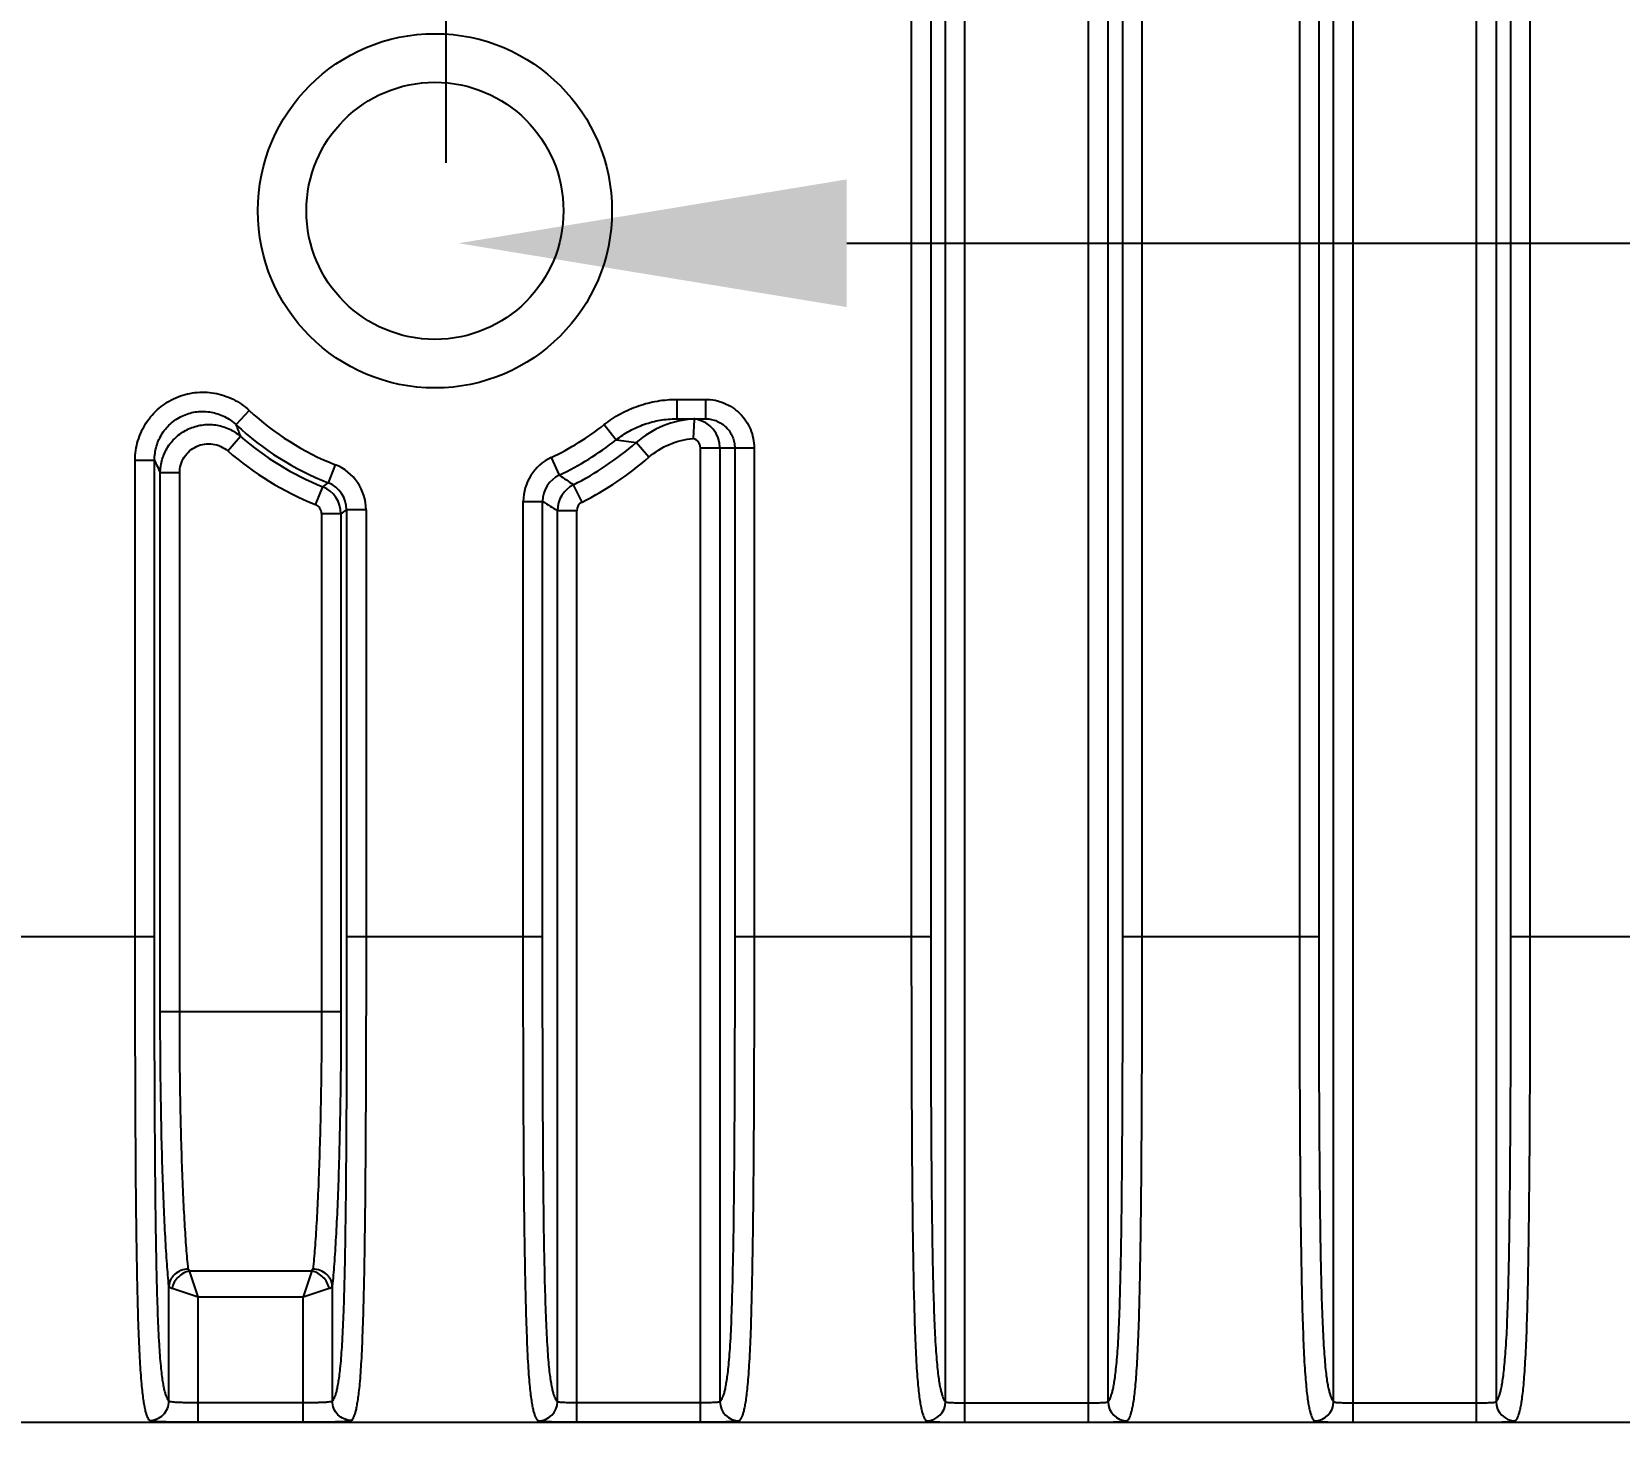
# Model space of a CAD drawing. Header units: millimetres. Extents: x 2067 to 4417, y -1557 to -908.
# Drawn here: x 2393.89 to 2410.25, y -1410.3 to -1395.94 of the extents above; entities that cross this region are included whole.
import ezdxf
from ezdxf import colors
from ezdxf.entities.mleader import LeaderData, LeaderLine
from ezdxf.math import Vec2, Vec3

# ---------------------------------------------------------------- set-up
doc = ezdxf.new("R2010")
doc.units = ezdxf.units.MM
doc.styles.get("Standard").update_dxf_attribs({"font": 'AcadEref.ttf'})
doc.dimstyles.get("Standard").update_dxf_attribs({"dimtxt": 0.15625, "dimasz": 0.1875, "dimexe": 0.18, "dimexo": 0.0625, "dimgap": 0.09, "dimtad": 0, "dimtih": 1, "dimtoh": 1, "dimdec": 3, "dimzin": 4, "dimdsep": 46, "dimtxsty": 'Standard', "dimblk": 'CLOSED', "dimblk1": 'CLOSED', "dimblk2": 'CLOSED', "dimcen": 0.09, "dimadec": 0, "dimazin": 0, "dimtp": 0.001, "dimtm": 0.001, "dimtfac": 1, "dimtdec": 3, "dimtofl": 0, "dimtmove": 0, "dimatfit": 3, "dimldrblk": 'CLOSED', "dimfxl": 0, "dimtolj": 1, "dimtzin": 4, "dimarcsym": 0})

# ---------------------------------------------------------------- blocks, each defined once
blk = doc.blocks.new('_CLOSED')
at = {"color": 0, "linetype": 'ByBlock'}
for p, q in [((0, 0), (-1, 0.1667)), ((-1, 0.1667), (-1, -0.1667)), ((-1, -0.1667), (0, 0)), ((-1, 0), (0, 0))]:
    blk.add_line(p, q, dxfattribs=at)
blk = doc.blocks.new('*D41')
at = {"color": 0, "lineweight": -2}
for p, q in [((2398.16, -1397.292), (2398.16, -1376.298)), ((2443.16, -1397.292), (2443.16, -1376.298)), ((2440.66, -1377.548), (2400.66, -1377.548))]:
    blk.add_line(p, q, dxfattribs=at)
at = {"layer": 'Defpoints', "color": 0}
for p in [(2398.16, -1377.548), (2398.16, -1397.917), (2443.16, -1397.917)]:
    blk.add_point(p, dxfattribs=at)
at = {"color": 0, "lineweight": -2, "xscale": 2.5, "yscale": 2.5, "zscale": 2.5, "rotation": 180}
blk.add_blockref('_CLOSED', (2398.16, -1377.548), dxfattribs=at)
at = {"color": 0, "lineweight": -2, "xscale": 2.5, "yscale": 2.5, "zscale": 2.5}
blk.add_blockref('_CLOSED', (2443.16, -1377.548), dxfattribs=at)
at = {"color": 0, "insert": (2420.66, -1375.42), "char_height": 2.5, "attachment_point": 5}
blk.add_mtext('\\fArial|b0|i0|c0|p34;\\C3;45%%p0,3', dxfattribs=at)

msp = doc.modelspace()

# ---------------------------------------------------------------- linework, layer by layer
at = {"color": 7, "linetype": 'Continuous'}
for p, q in [((2403.508, -1410.268), (2403.508, -1385.306)), ((2404.782, -1410.268), (2404.782, -1385.306)), ((2407.508, -1410.268), (2407.508, -1385.306)), ((2408.782, -1410.268), (2408.782, -1385.306)), ((2403.308, -1410.056), (2403.308, -1385.518)), ((2404.982, -1385.518), (2404.982, -1410.056)), ((2407.308, -1410.056), (2407.308, -1385.518)), ((2408.982, -1385.518), (2408.982, -1410.056)), ((2402.955, -1390.31), (2402.955, -1405.264)), ((2403.155, -1390.31), (2403.155, -1405.264)), ((2405.135, -1405.264), (2405.135, -1390.31)), ((2405.335, -1405.264), (2405.335, -1390.31)), ((2406.955, -1390.31), (2406.955, -1405.264)), ((2407.155, -1390.31), (2407.155, -1405.264)), ((2409.135, -1405.264), (2409.135, -1390.31)), ((2409.335, -1405.264), (2409.335, -1390.31)), ((2400.539, -1399.73), (2400.539, -1399.93)), ((2400.539, -1399.73), (2400.834, -1399.73)), ((2400.834, -1399.73), (2400.834, -1399.93)), ((2396.131, -1399.844), (2395.995, -1399.99)), ((2399.79, -1399.99), (2399.914, -1400.147)), ((2400.533, -1399.93), (2400.834, -1399.93)), ((2400.716, -1399.94), (2400.707, -1400.133)), ((2400.716, -1399.931), (2400.716, -1399.94)), ((2400.834, -1399.93), (2400.839, -1399.93)), ((2395.909, -1400.261), (2396.04, -1400.11)), ((2400.25, -1400.326), (2400.119, -1400.175)), ((2400.782, -1410.268), (2400.782, -1400.23)), ((2400.782, -1400.23), (2401.335, -1400.23)), ((2400.982, -1400.23), (2400.982, -1410.056)), ((2401.135, -1400.23), (2401.135, -1405.264)), ((2401.335, -1400.23), (2401.335, -1405.264)), ((2394.955, -1405.264), (2394.955, -1400.356)), ((2394.955, -1400.356), (2395.155, -1400.356)), ((2395.155, -1405.264), (2395.155, -1400.356)), ((2397.018, -1400.403), (2396.945, -1400.589)), ((2399.242, -1400.33), (2399.327, -1400.51)), ((2395.214, -1406.038), (2395.214, -1400.488)), ((2395.414, -1400.488), (2395.214, -1400.488)), ((2395.414, -1406.038), (2395.414, -1400.488)), ((2396.814, -1400.815), (2396.89, -1400.63)), ((2399.563, -1400.788), (2399.473, -1400.61)), ((2398.955, -1405.264), (2398.955, -1400.781)), ((2398.955, -1400.781), (2399.155, -1400.781)), ((2399.155, -1405.264), (2399.155, -1400.781)), ((2396.877, -1400.907), (2396.877, -1406.038)), ((2396.877, -1400.907), (2397.076, -1400.907)), ((2397.076, -1400.907), (2397.076, -1406.038)), ((2397.135, -1400.868), (2397.135, -1405.264)), ((2397.335, -1400.868), (2397.135, -1400.868)), ((2397.335, -1400.868), (2397.335, -1405.264)), ((2399.308, -1410.056), (2399.308, -1400.877)), ((2399.508, -1400.877), (2399.308, -1400.877)), ((2399.508, -1410.268), (2399.508, -1400.877)), ((2393.135, -1405.264), (2395.155, -1405.264)), ((2397.135, -1405.264), (2399.155, -1405.264)), ((2401.135, -1405.264), (2403.155, -1405.264)), ((2405.135, -1405.264), (2407.155, -1405.264)), ((2409.135, -1405.264), (2411.155, -1405.264)), ((2395.214, -1406.038), (2397.076, -1406.038)), ((2395.514, -1408.71), (2395.503, -1408.69)), ((2395.514, -1408.71), (2396.777, -1408.71)), ((2395.603, -1408.977), (2395.514, -1408.71)), ((2396.777, -1408.71), (2396.688, -1408.977)), ((2396.777, -1408.71), (2396.787, -1408.69)), ((2395.303, -1410.05), (2395.303, -1408.867)), ((2395.336, -1408.888), (2395.603, -1408.977)), ((2395.603, -1410.268), (2395.603, -1408.977)), ((2395.603, -1408.977), (2396.688, -1408.977)), ((2396.688, -1408.977), (2396.955, -1408.888)), ((2396.688, -1410.268), (2396.688, -1408.977)), ((2396.987, -1408.867), (2396.987, -1410.05)), ((2396.688, -1410.068), (2395.603, -1410.068)), ((2400.782, -1410.068), (2399.508, -1410.068)), ((2403.508, -1410.068), (2404.782, -1410.068)), ((2407.508, -1410.068), (2408.782, -1410.068)), ((2393.545, -1410.269), (2447.545, -1410.269)), ((2396.688, -1410.268), (2395.603, -1410.268)), ((2400.782, -1410.268), (2399.508, -1410.268)), ((2403.508, -1410.268), (2404.782, -1410.268)), ((2407.508, -1410.268), (2408.782, -1410.268))]:
    msp.add_line(p, q, dxfattribs=at)
for radius in [1.825, 1.325]:
    msp.add_circle((2398.045, -1397.787), radius, dxfattribs=at)
for centre, radius, start, end in [((2398.045, -1397.787), 3.01, 227.0569, 248.5637), ((2402.68, -1397.538), 7.121, 200.144, 201.1687), ((2398.045, -1397.787), 2.81, 227.0569, 248.5637), ((2398.045, -1397.787), 2.81, 295.2076, 308.3783), ((2400.777, -1400.932), 1.003, 93.49, 130.9927), ((2400.682, -1400.229), 0.3, 81.286, 83.5953), ((2400.682, -1400.23), 0.3, 78.9808, 81.2863), ((2400.682, -1400.229), 0.3, 359.9896, 78.9679), ((2398.045, -1397.787), 3.069, 229.1871, 247.8808), ((2398.045, -1397.787), 3.01, 295.2076, 308.3783), ((2405.368, -1362.064), 38.471, 261.8502, 262.1585), ((2400.682, -1400.23), 0.1, 0.0285, 75.8479), ((2398.045, -1397.787), 3.268, 229.1871, 247.8808), ((2398.045, -1397.787), 3.163, 296.8258, 310.9665), ((2402.245, -1397.269), 7.733, 203.5295, 204.597), ((2396.836, -1400.868), 0.499, 359.9889, 68.5747), ((2399.455, -1400.781), 0.499, 115.1985, 180.009), ((2398.045, -1397.787), 3.363, 296.8258, 310.9665), ((2391.009, -1392.644), 9.917, 306.3659, 306.7646), ((2396.776, -1400.908), 0.3, 0.0741, 67.8068), ((2396.836, -1400.867), 0.299, 359.9055, 68.6582), ((2399.454, -1400.781), 0.299, 115.1202, 180.0874), ((2399.608, -1400.877), 0.3, 116.8929, 179.9329), ((2405.341, -1391.858), 10.537, 235.1993, 236.1571), ((2405.965, -1390.049), 12.71, 237.6061, 238.4197), ((2399.608, -1400.877), 0.0998, 116.8175, 180.0083), ((2396.777, -1400.907), 0.0998, 359.9895, 67.8913), ((2390.428, -1391.028), 11.908, 303.9397, 304.2811), ((2399.108, -1410.055), 0.2, 270.185, 359.8163), ((2401.183, -1410.055), 0.2, 180.1837, 269.815), ((2403.108, -1410.055), 0.2, 270.185, 359.8163), ((2405.183, -1410.055), 0.2, 180.1837, 269.815), ((2407.108, -1410.055), 0.2, 270.185, 359.8163), ((2409.183, -1410.055), 0.2, 180.1837, 269.815)]:
    msp.add_arc(centre, radius, start, end, dxfattribs=at)
for points, knots in [([(2394.955, -1400.356), (2394.955, -1400.289), (2394.975, -1400.153), (2395.061, -1399.967), (2395.196, -1399.812), (2395.371, -1399.704), (2395.569, -1399.65), (2395.774, -1399.656), (2395.969, -1399.72), (2396.081, -1399.798), (2396.131, -1399.844)], [0, 0, 0, 0, 0.125008, 0.25001, 0.375006, 0.499998, 0.624991, 0.749987, 0.874989, 1, 1, 1, 1]), ([(2399.79, -1399.99), (2399.843, -1399.948), (2399.955, -1399.873), (2400.141, -1399.791), (2400.337, -1399.741), (2400.472, -1399.73), (2400.539, -1399.73)], [0, 0, 0, 0, 0.249998, 0.499995, 0.749993, 1, 1, 1, 1]), ([(2400.834, -1399.73), (2400.867, -1399.73), (2400.933, -1399.736), (2401.027, -1399.765), (2401.114, -1399.811), (2401.19, -1399.874), (2401.253, -1399.95), (2401.3, -1400.037), (2401.328, -1400.131), (2401.335, -1400.197), (2401.335, -1400.23)], [0, 0, 0, 0, 0.125002, 0.250001, 0.375001, 0.500001, 0.625, 0.749999, 0.874998, 1, 1, 1, 1]), ([(2395.155, -1400.356), (2395.155, -1400.308), (2395.169, -1400.211), (2395.229, -1400.077), (2395.326, -1399.966), (2395.451, -1399.888), (2395.593, -1399.85), (2395.74, -1399.855), (2395.879, -1399.901), (2395.959, -1399.957), (2395.995, -1399.99)], [0, 0, 0, 0, 0.124953, 0.24994, 0.374959, 0.499998, 0.625038, 0.750058, 0.875045, 1, 1, 1, 1]), ([(2395.214, -1400.488), (2395.214, -1400.44), (2395.228, -1400.345), (2395.288, -1400.214), (2395.382, -1400.106), (2395.503, -1400.028), (2395.641, -1399.987), (2395.785, -1399.987), (2395.923, -1400.027), (2396.004, -1400.079), (2396.04, -1400.11)], [0, 0, 0, 0, 0.124944, 0.249929, 0.374952, 0.499998, 0.625044, 0.750067, 0.875052, 1, 1, 1, 1]), ([(2399.914, -1400.147), (2399.957, -1400.112), (2400.051, -1400.05), (2400.204, -1399.982), (2400.366, -1399.94), (2400.477, -1399.93), (2400.533, -1399.93)], [0, 0, 0, 0, 0.250003, 0.5, 0.749996, 1, 1, 1, 1]), ([(2400.839, -1399.93), (2400.858, -1399.93), (2400.897, -1399.934), (2400.953, -1399.952), (2401.005, -1399.98), (2401.05, -1400.017), (2401.087, -1400.063), (2401.114, -1400.115), (2401.131, -1400.171), (2401.135, -1400.21), (2401.135, -1400.23)], [0, 0, 0, 0, 0.124969, 0.249938, 0.374917, 0.499909, 0.624915, 0.749934, 0.874963, 1, 1, 1, 1]), ([(2400.25, -1400.326), (2400.313, -1400.271), (2400.458, -1400.181), (2400.623, -1400.14), (2400.707, -1400.133)], [0, 0, 0, 0, 0.499998, 1, 1, 1, 1]), ([(2395.414, -1400.488), (2395.414, -1400.459), (2395.422, -1400.402), (2395.457, -1400.323), (2395.514, -1400.258), (2395.586, -1400.211), (2395.669, -1400.186), (2395.756, -1400.186), (2395.839, -1400.211), (2395.887, -1400.242), (2395.909, -1400.261)], [0, 0, 0, 0, 0.125006, 0.250008, 0.375004, 0.499998, 0.624992, 0.749988, 0.87499, 1, 1, 1, 1]), ([(2395.103, -1410.25), (2395.099, -1410.245), (2395.091, -1410.233), (2395.081, -1410.21), (2395.07, -1410.18), (2395.06, -1410.141), (2395.05, -1410.093), (2395.04, -1410.032), (2395.031, -1409.957), (2395.018, -1409.826), (2395.004, -1409.618), (2394.991, -1409.321), (2394.981, -1408.973), (2394.973, -1408.591), (2394.967, -1408.19), (2394.962, -1407.639), (2394.958, -1406.944), (2394.956, -1406.105), (2394.955, -1405.544), (2394.955, -1405.264)], [0, 0, 0, 0, 0.00385, 0.008765, 0.015011, 0.02288, 0.032707, 0.044865, 0.059759, 0.077788, 0.12438, 0.184851, 0.255949, 0.333408, 0.414192, 0.49665, 0.663693, 0.831729, 1, 1, 1, 1]), ([(2395.303, -1410.05), (2395.299, -1410.046), (2395.291, -1410.034), (2395.281, -1410.012), (2395.271, -1409.984), (2395.26, -1409.948), (2395.25, -1409.902), (2395.24, -1409.844), (2395.23, -1409.773), (2395.217, -1409.646), (2395.202, -1409.443), (2395.189, -1409.154), (2395.179, -1408.816), (2395.169, -1408.315), (2395.162, -1407.663), (2395.157, -1406.869), (2395.155, -1406.067), (2395.155, -1405.532), (2395.155, -1405.264)], [0, 0, 0, 0, 0.003852, 0.008737, 0.014918, 0.02269, 0.032394, 0.044426, 0.059231, 0.077264, 0.124385, 0.185985, 0.25808, 0.336, 0.49907, 0.6654, 0.832595, 1, 1, 1, 1]), ([(2397.135, -1405.264), (2397.135, -1405.532), (2397.135, -1406.067), (2397.133, -1406.869), (2397.129, -1407.663), (2397.121, -1408.315), (2397.112, -1408.816), (2397.102, -1409.154), (2397.088, -1409.443), (2397.074, -1409.646), (2397.06, -1409.773), (2397.05, -1409.844), (2397.04, -1409.902), (2397.03, -1409.948), (2397.02, -1409.984), (2397.009, -1410.012), (2396.999, -1410.034), (2396.991, -1410.046), (2396.987, -1410.05)], [0, 0, 0, 0, 0.167408, 0.334605, 0.500936, 0.664005, 0.741923, 0.814016, 0.875616, 0.922737, 0.940772, 0.955576, 0.967609, 0.977312, 0.985083, 0.991263, 0.996148, 1, 1, 1, 1]), ([(2397.335, -1405.264), (2397.335, -1405.544), (2397.335, -1406.105), (2397.332, -1406.944), (2397.328, -1407.639), (2397.323, -1408.19), (2397.317, -1408.591), (2397.31, -1408.973), (2397.299, -1409.321), (2397.287, -1409.618), (2397.273, -1409.826), (2397.26, -1409.957), (2397.25, -1410.032), (2397.24, -1410.093), (2397.23, -1410.141), (2397.22, -1410.18), (2397.209, -1410.21), (2397.199, -1410.233), (2397.191, -1410.245), (2397.187, -1410.25)], [0, 0, 0, 0, 0.168274, 0.336313, 0.503356, 0.585813, 0.666596, 0.744052, 0.81515, 0.875621, 0.922214, 0.940243, 0.955137, 0.967296, 0.977122, 0.984991, 0.991235, 0.99615, 1, 1, 1, 1]), ([(2399.108, -1410.256), (2399.104, -1410.251), (2399.096, -1410.241), (2399.085, -1410.221), (2399.075, -1410.193), (2399.064, -1410.158), (2399.054, -1410.113), (2399.044, -1410.056), (2399.034, -1409.986), (2399.025, -1409.9), (2399.016, -1409.797), (2399.004, -1409.624), (2398.993, -1409.367), (2398.982, -1409.02), (2398.974, -1408.636), (2398.968, -1408.231), (2398.962, -1407.673), (2398.958, -1406.968), (2398.956, -1406.117), (2398.955, -1405.549), (2398.955, -1405.264)], [0, 0, 0, 0, 0.003495, 0.007966, 0.013684, 0.020939, 0.030062, 0.041426, 0.055444, 0.072538, 0.093085, 0.117321, 0.176576, 0.247378, 0.325243, 0.406806, 0.490216, 0.65935, 0.829551, 1, 1, 1, 1]), ([(2399.308, -1410.056), (2399.304, -1410.052), (2399.296, -1410.042), (2399.286, -1410.023), (2399.275, -1409.997), (2399.265, -1409.964), (2399.254, -1409.921), (2399.244, -1409.867), (2399.234, -1409.801), (2399.224, -1409.719), (2399.215, -1409.619), (2399.203, -1409.451), (2399.19, -1409.2), (2399.18, -1408.863), (2399.169, -1408.358), (2399.162, -1407.698), (2399.157, -1406.892), (2399.155, -1406.079), (2399.155, -1405.536), (2399.155, -1405.264)], [0, 0, 0, 0, 0.003502, 0.007948, 0.013604, 0.020761, 0.029752, 0.040968, 0.054855, 0.071891, 0.092521, 0.117037, 0.177352, 0.249214, 0.327621, 0.492514, 0.660982, 0.83038, 1, 1, 1, 1]), ([(2401.135, -1405.264), (2401.135, -1405.536), (2401.135, -1406.079), (2401.133, -1406.892), (2401.128, -1407.698), (2401.121, -1408.358), (2401.11, -1408.863), (2401.1, -1409.2), (2401.088, -1409.451), (2401.075, -1409.619), (2401.066, -1409.719), (2401.056, -1409.801), (2401.046, -1409.867), (2401.036, -1409.921), (2401.026, -1409.964), (2401.015, -1409.997), (2401.005, -1410.023), (2400.994, -1410.042), (2400.986, -1410.052), (2400.982, -1410.056)], [0, 0, 0, 0, 0.169621, 0.33902, 0.507487, 0.672376, 0.750781, 0.822641, 0.882958, 0.907474, 0.928106, 0.945143, 0.959031, 0.970248, 0.97924, 0.986396, 0.992052, 0.996498, 1, 1, 1, 1]), ([(2401.335, -1405.264), (2401.335, -1405.549), (2401.335, -1406.117), (2401.332, -1406.968), (2401.328, -1407.673), (2401.322, -1408.231), (2401.316, -1408.636), (2401.308, -1409.02), (2401.298, -1409.367), (2401.286, -1409.624), (2401.274, -1409.797), (2401.266, -1409.9), (2401.256, -1409.986), (2401.247, -1410.056), (2401.236, -1410.113), (2401.226, -1410.158), (2401.216, -1410.193), (2401.205, -1410.221), (2401.194, -1410.241), (2401.186, -1410.251), (2401.182, -1410.256)], [0, 0, 0, 0, 0.17045, 0.340652, 0.509785, 0.593193, 0.674754, 0.752616, 0.823417, 0.882674, 0.90691, 0.927459, 0.944554, 0.958573, 0.969938, 0.979061, 0.986317, 0.992034, 0.996505, 1, 1, 1, 1]), ([(2402.955, -1405.264), (2402.955, -1405.549), (2402.956, -1406.117), (2402.958, -1406.968), (2402.962, -1407.673), (2402.968, -1408.231), (2402.974, -1408.636), (2402.982, -1409.02), (2402.993, -1409.367), (2403.004, -1409.624), (2403.016, -1409.797), (2403.025, -1409.9), (2403.034, -1409.986), (2403.044, -1410.056), (2403.054, -1410.113), (2403.064, -1410.158), (2403.075, -1410.193), (2403.085, -1410.221), (2403.096, -1410.241), (2403.104, -1410.251), (2403.108, -1410.256)], [0, 0, 0, 0, 0.17045, 0.340652, 0.509785, 0.593193, 0.674754, 0.752616, 0.823417, 0.882674, 0.90691, 0.927459, 0.944554, 0.958573, 0.969938, 0.979061, 0.986317, 0.992034, 0.996505, 1, 1, 1, 1]), ([(2403.155, -1405.264), (2403.155, -1405.536), (2403.155, -1406.079), (2403.157, -1406.892), (2403.162, -1407.698), (2403.169, -1408.358), (2403.18, -1408.863), (2403.19, -1409.2), (2403.203, -1409.451), (2403.215, -1409.619), (2403.224, -1409.719), (2403.234, -1409.801), (2403.244, -1409.867), (2403.254, -1409.921), (2403.265, -1409.964), (2403.275, -1409.997), (2403.286, -1410.023), (2403.296, -1410.042), (2403.304, -1410.052), (2403.308, -1410.056)], [0, 0, 0, 0, 0.169621, 0.33902, 0.507487, 0.672376, 0.750781, 0.822641, 0.882958, 0.907475, 0.928106, 0.945143, 0.959031, 0.970248, 0.97924, 0.986396, 0.992052, 0.996498, 1, 1, 1, 1]), ([(2404.982, -1410.056), (2404.986, -1410.052), (2404.994, -1410.042), (2405.005, -1410.023), (2405.015, -1409.997), (2405.026, -1409.964), (2405.036, -1409.921), (2405.046, -1409.867), (2405.056, -1409.801), (2405.066, -1409.719), (2405.075, -1409.619), (2405.088, -1409.451), (2405.1, -1409.2), (2405.11, -1408.863), (2405.121, -1408.358), (2405.128, -1407.698), (2405.133, -1406.892), (2405.135, -1406.079), (2405.135, -1405.536), (2405.135, -1405.264)], [0, 0, 0, 0, 0.003502, 0.007948, 0.013604, 0.020761, 0.029752, 0.040968, 0.054855, 0.071891, 0.092521, 0.117037, 0.177352, 0.249214, 0.327621, 0.492514, 0.660982, 0.83038, 1, 1, 1, 1]), ([(2405.182, -1410.256), (2405.186, -1410.251), (2405.194, -1410.241), (2405.205, -1410.221), (2405.216, -1410.193), (2405.226, -1410.158), (2405.236, -1410.113), (2405.247, -1410.056), (2405.256, -1409.986), (2405.266, -1409.9), (2405.274, -1409.797), (2405.286, -1409.624), (2405.298, -1409.367), (2405.308, -1409.02), (2405.316, -1408.636), (2405.322, -1408.231), (2405.328, -1407.673), (2405.332, -1406.968), (2405.335, -1406.117), (2405.335, -1405.549), (2405.335, -1405.264)], [0, 0, 0, 0, 0.003495, 0.007966, 0.013684, 0.020939, 0.030062, 0.041426, 0.055444, 0.072538, 0.093085, 0.117321, 0.176576, 0.247378, 0.325243, 0.406806, 0.490216, 0.65935, 0.829551, 1, 1, 1, 1]), ([(2406.955, -1405.264), (2406.955, -1405.549), (2406.956, -1406.117), (2406.958, -1406.968), (2406.962, -1407.673), (2406.968, -1408.231), (2406.974, -1408.636), (2406.982, -1409.02), (2406.993, -1409.367), (2407.004, -1409.624), (2407.016, -1409.797), (2407.025, -1409.9), (2407.034, -1409.986), (2407.044, -1410.056), (2407.054, -1410.113), (2407.064, -1410.158), (2407.075, -1410.193), (2407.085, -1410.221), (2407.096, -1410.241), (2407.104, -1410.251), (2407.108, -1410.256)], [0, 0, 0, 0, 0.17045, 0.340652, 0.509785, 0.593193, 0.674754, 0.752616, 0.823417, 0.882674, 0.90691, 0.927459, 0.944554, 0.958573, 0.969938, 0.979061, 0.986317, 0.992034, 0.996505, 1, 1, 1, 1]), ([(2407.155, -1405.264), (2407.155, -1405.536), (2407.155, -1406.079), (2407.157, -1406.892), (2407.162, -1407.698), (2407.169, -1408.358), (2407.18, -1408.863), (2407.19, -1409.2), (2407.203, -1409.451), (2407.215, -1409.619), (2407.224, -1409.719), (2407.234, -1409.801), (2407.244, -1409.867), (2407.254, -1409.921), (2407.265, -1409.964), (2407.275, -1409.997), (2407.286, -1410.023), (2407.296, -1410.042), (2407.304, -1410.052), (2407.308, -1410.056)], [0, 0, 0, 0, 0.169621, 0.33902, 0.507487, 0.672376, 0.750781, 0.822641, 0.882958, 0.907475, 0.928106, 0.945143, 0.959031, 0.970248, 0.97924, 0.986396, 0.992052, 0.996498, 1, 1, 1, 1]), ([(2408.982, -1410.056), (2408.986, -1410.052), (2408.994, -1410.042), (2409.005, -1410.023), (2409.015, -1409.997), (2409.026, -1409.964), (2409.036, -1409.921), (2409.046, -1409.867), (2409.056, -1409.801), (2409.066, -1409.719), (2409.075, -1409.619), (2409.088, -1409.451), (2409.1, -1409.2), (2409.11, -1408.863), (2409.121, -1408.358), (2409.128, -1407.698), (2409.133, -1406.892), (2409.135, -1406.079), (2409.135, -1405.536), (2409.135, -1405.264)], [0, 0, 0, 0, 0.003502, 0.007948, 0.013604, 0.020761, 0.029752, 0.040968, 0.054855, 0.071891, 0.092521, 0.117037, 0.177352, 0.249214, 0.327621, 0.492514, 0.660982, 0.83038, 1, 1, 1, 1]), ([(2409.182, -1410.256), (2409.186, -1410.251), (2409.194, -1410.241), (2409.205, -1410.221), (2409.216, -1410.193), (2409.226, -1410.158), (2409.236, -1410.113), (2409.247, -1410.056), (2409.256, -1409.986), (2409.266, -1409.9), (2409.274, -1409.797), (2409.286, -1409.624), (2409.298, -1409.367), (2409.308, -1409.02), (2409.316, -1408.636), (2409.322, -1408.231), (2409.328, -1407.673), (2409.332, -1406.968), (2409.335, -1406.117), (2409.335, -1405.549), (2409.335, -1405.264)], [0, 0, 0, 0, 0.003495, 0.007966, 0.013684, 0.020939, 0.030062, 0.041426, 0.055444, 0.072538, 0.093085, 0.117321, 0.176576, 0.247378, 0.325243, 0.406806, 0.490216, 0.65935, 0.829551, 1, 1, 1, 1]), ([(2395.303, -1408.867), (2395.296, -1408.791), (2395.282, -1408.623), (2395.265, -1408.349), (2395.25, -1408.033), (2395.232, -1407.543), (2395.218, -1406.874), (2395.214, -1406.323), (2395.214, -1406.038)], [0, 0, 0, 0, 0.080769, 0.178312, 0.29088, 0.416434, 0.697146, 1, 1, 1, 1]), ([(2395.503, -1408.69), (2395.495, -1408.619), (2395.482, -1408.462), (2395.465, -1408.205), (2395.45, -1407.908), (2395.432, -1407.449), (2395.417, -1406.822), (2395.414, -1406.306), (2395.414, -1406.038)], [0, 0, 0, 0, 0.080795, 0.178348, 0.290917, 0.416466, 0.697163, 1, 1, 1, 1]), ([(2396.877, -1406.038), (2396.877, -1406.306), (2396.873, -1406.822), (2396.858, -1407.449), (2396.841, -1407.908), (2396.826, -1408.205), (2396.809, -1408.462), (2396.795, -1408.619), (2396.787, -1408.69)], [0, 0, 0, 0, 0.302834, 0.58353, 0.70908, 0.821649, 0.919204, 1, 1, 1, 1]), ([(2397.076, -1406.038), (2397.076, -1406.323), (2397.073, -1406.874), (2397.058, -1407.543), (2397.041, -1408.033), (2397.025, -1408.349), (2397.008, -1408.623), (2396.995, -1408.791), (2396.987, -1408.867)], [0, 0, 0, 0, 0.302853, 0.583566, 0.709119, 0.821687, 0.919231, 1, 1, 1, 1]), ([(2395.503, -1408.69), (2395.477, -1408.691), (2395.427, -1408.7), (2395.371, -1408.733), (2395.338, -1408.769), (2395.319, -1408.8), (2395.307, -1408.833), (2395.304, -1408.856), (2395.303, -1408.867)], [0, 0, 0, 0, 0.262113, 0.518021, 0.642443, 0.763933, 0.882853, 1, 1, 1, 1]), ([(2395.514, -1408.71), (2395.471, -1408.719), (2395.39, -1408.765), (2395.344, -1408.845), (2395.336, -1408.888)], [0, 0, 0, 0, 0.500001, 1, 1, 1, 1]), ([(2396.955, -1408.888), (2396.946, -1408.845), (2396.9, -1408.765), (2396.819, -1408.719), (2396.777, -1408.71)], [0, 0, 0, 0, 0.5, 1, 1, 1, 1]), ([(2396.987, -1408.867), (2396.987, -1408.856), (2396.984, -1408.833), (2396.972, -1408.8), (2396.953, -1408.769), (2396.919, -1408.733), (2396.864, -1408.7), (2396.813, -1408.691), (2396.787, -1408.69)], [0, 0, 0, 0, 0.117147, 0.236067, 0.357557, 0.481979, 0.737887, 1, 1, 1, 1]), ([(2395.303, -1408.867), (2395.304, -1408.869), (2395.307, -1408.873), (2395.314, -1408.878), (2395.323, -1408.884), (2395.331, -1408.886), (2395.336, -1408.888)], [0, 0, 0, 0, 0.161262, 0.374631, 0.65286, 1, 1, 1, 1]), ([(2396.955, -1408.888), (2396.959, -1408.886), (2396.967, -1408.884), (2396.977, -1408.878), (2396.984, -1408.873), (2396.987, -1408.869), (2396.987, -1408.867)], [0, 0, 0, 0, 0.347137, 0.625367, 0.838731, 1, 1, 1, 1]), ([(2395.103, -1410.25), (2395.129, -1410.25), (2395.182, -1410.239), (2395.248, -1410.195), (2395.293, -1410.129), (2395.303, -1410.076), (2395.303, -1410.05)], [0, 0, 0, 0, 0.249959, 0.500101, 0.750183, 1, 1, 1, 1]), ([(2395.603, -1410.068), (2395.584, -1410.068), (2395.547, -1410.068), (2395.493, -1410.068), (2395.443, -1410.067), (2395.399, -1410.065), (2395.362, -1410.064), (2395.336, -1410.061), (2395.32, -1410.058), (2395.312, -1410.056), (2395.307, -1410.054), (2395.304, -1410.052), (2395.303, -1410.05)], [0, 0, 0, 0, 0.187597, 0.368437, 0.536017, 0.684326, 0.808104, 0.903131, 0.938953, 0.966762, 0.986758, 1, 1, 1, 1]), ([(2396.987, -1410.05), (2396.987, -1410.052), (2396.984, -1410.054), (2396.978, -1410.056), (2396.97, -1410.058), (2396.954, -1410.061), (2396.929, -1410.064), (2396.892, -1410.065), (2396.848, -1410.067), (2396.797, -1410.068), (2396.744, -1410.068), (2396.706, -1410.068), (2396.688, -1410.068)], [0, 0, 0, 0, 0.013242, 0.033237, 0.061044, 0.096865, 0.19189, 0.315666, 0.463974, 0.631554, 0.812395, 1, 1, 1, 1]), ([(2397.187, -1410.25), (2397.161, -1410.25), (2397.108, -1410.239), (2397.042, -1410.195), (2396.998, -1410.129), (2396.987, -1410.076), (2396.987, -1410.05)], [0, 0, 0, 0, 0.249959, 0.500101, 0.750183, 1, 1, 1, 1]), ([(2399.508, -1410.068), (2399.495, -1410.068), (2399.471, -1410.068), (2399.435, -1410.068), (2399.401, -1410.067), (2399.372, -1410.066), (2399.347, -1410.065), (2399.328, -1410.063), (2399.316, -1410.061), (2399.31, -1410.058), (2399.309, -1410.057), (2399.308, -1410.056)], [0, 0, 0, 0, 0.187598, 0.368438, 0.536019, 0.684333, 0.808127, 0.90319, 0.966807, 0.98681, 1, 1, 1, 1]), ([(2400.982, -1410.056), (2400.982, -1410.057), (2400.98, -1410.058), (2400.974, -1410.061), (2400.962, -1410.063), (2400.943, -1410.065), (2400.919, -1410.066), (2400.889, -1410.067), (2400.856, -1410.068), (2400.82, -1410.068), (2400.795, -1410.068), (2400.782, -1410.068)], [0, 0, 0, 0, 0.013189, 0.03319, 0.096804, 0.191864, 0.315656, 0.463969, 0.631549, 0.81239, 1, 1, 1, 1]), ([(2403.308, -1410.056), (2403.309, -1410.057), (2403.31, -1410.058), (2403.316, -1410.061), (2403.328, -1410.063), (2403.347, -1410.065), (2403.372, -1410.066), (2403.401, -1410.067), (2403.435, -1410.068), (2403.471, -1410.068), (2403.495, -1410.068), (2403.508, -1410.068)], [0, 0, 0, 0, 0.013189, 0.03319, 0.096804, 0.191864, 0.315655, 0.463967, 0.631547, 0.812387, 1, 1, 1, 1]), ([(2404.782, -1410.068), (2404.795, -1410.068), (2404.82, -1410.068), (2404.856, -1410.068), (2404.889, -1410.067), (2404.919, -1410.066), (2404.943, -1410.065), (2404.962, -1410.063), (2404.974, -1410.061), (2404.98, -1410.058), (2404.982, -1410.057), (2404.982, -1410.056)], [0, 0, 0, 0, 0.187596, 0.368436, 0.536017, 0.68433, 0.808125, 0.903188, 0.966806, 0.98681, 1, 1, 1, 1]), ([(2407.308, -1410.056), (2407.309, -1410.057), (2407.31, -1410.058), (2407.316, -1410.061), (2407.328, -1410.063), (2407.347, -1410.065), (2407.372, -1410.066), (2407.401, -1410.067), (2407.435, -1410.068), (2407.471, -1410.068), (2407.495, -1410.068), (2407.508, -1410.068)], [0, 0, 0, 0, 0.013189, 0.03319, 0.096804, 0.191864, 0.315655, 0.463967, 0.631547, 0.812387, 1, 1, 1, 1]), ([(2408.782, -1410.068), (2408.795, -1410.068), (2408.82, -1410.068), (2408.856, -1410.068), (2408.889, -1410.067), (2408.919, -1410.066), (2408.943, -1410.065), (2408.962, -1410.063), (2408.974, -1410.061), (2408.98, -1410.058), (2408.982, -1410.057), (2408.982, -1410.056)], [0, 0, 0, 0, 0.187596, 0.368436, 0.536017, 0.68433, 0.808125, 0.903188, 0.966806, 0.98681, 1, 1, 1, 1]), ([(2395.603, -1410.268), (2395.571, -1410.268), (2395.509, -1410.268), (2395.418, -1410.268), (2395.334, -1410.267), (2395.271, -1410.266), (2395.225, -1410.264), (2395.196, -1410.263), (2395.171, -1410.262), (2395.149, -1410.26), (2395.132, -1410.258), (2395.118, -1410.256), (2395.11, -1410.254), (2395.105, -1410.252), (2395.104, -1410.251), (2395.103, -1410.25)], [0, 0, 0, 0, 0.190225, 0.37325, 0.542241, 0.691047, 0.756213, 0.814472, 0.865357, 0.908485, 0.943567, 0.970424, 0.989054, 0.995406, 1, 1, 1, 1]), ([(2397.187, -1410.25), (2397.186, -1410.251), (2397.185, -1410.252), (2397.18, -1410.254), (2397.172, -1410.256), (2397.159, -1410.258), (2397.141, -1410.26), (2397.12, -1410.262), (2397.094, -1410.263), (2397.065, -1410.264), (2397.02, -1410.266), (2396.956, -1410.267), (2396.872, -1410.268), (2396.782, -1410.268), (2396.719, -1410.268), (2396.688, -1410.268)], [0, 0, 0, 0, 0.004594, 0.010946, 0.029575, 0.056431, 0.091511, 0.134638, 0.185522, 0.24378, 0.308946, 0.45775, 0.626741, 0.809767, 1, 1, 1, 1]), ([(2399.508, -1410.268), (2399.482, -1410.268), (2399.433, -1410.268), (2399.36, -1410.268), (2399.293, -1410.267), (2399.242, -1410.266), (2399.206, -1410.265), (2399.183, -1410.264), (2399.162, -1410.263), (2399.145, -1410.262), (2399.131, -1410.261), (2399.12, -1410.259), (2399.114, -1410.258), (2399.11, -1410.257), (2399.109, -1410.256), (2399.108, -1410.256)], [0, 0, 0, 0, 0.190309, 0.373423, 0.542518, 0.691445, 0.75668, 0.815008, 0.865959, 0.909139, 0.944243, 0.971062, 0.989532, 0.995707, 1, 1, 1, 1]), ([(2401.182, -1410.256), (2401.181, -1410.256), (2401.18, -1410.257), (2401.177, -1410.258), (2401.17, -1410.259), (2401.159, -1410.261), (2401.145, -1410.262), (2401.128, -1410.263), (2401.108, -1410.264), (2401.084, -1410.265), (2401.048, -1410.266), (2400.997, -1410.267), (2400.93, -1410.268), (2400.858, -1410.268), (2400.808, -1410.268), (2400.782, -1410.268)], [0, 0, 0, 0, 0.004292, 0.010467, 0.028935, 0.055753, 0.090856, 0.134035, 0.184984, 0.243311, 0.308544, 0.45747, 0.626563, 0.809679, 1, 1, 1, 1]), ([(2403.108, -1410.256), (2403.109, -1410.256), (2403.11, -1410.257), (2403.114, -1410.258), (2403.12, -1410.259), (2403.131, -1410.261), (2403.145, -1410.262), (2403.162, -1410.263), (2403.183, -1410.264), (2403.206, -1410.265), (2403.242, -1410.266), (2403.293, -1410.267), (2403.36, -1410.268), (2403.433, -1410.268), (2403.482, -1410.268), (2403.508, -1410.268)], [0, 0, 0, 0, 0.004293, 0.010468, 0.028935, 0.055753, 0.090856, 0.134034, 0.184983, 0.24331, 0.308543, 0.457468, 0.626561, 0.809675, 1, 1, 1, 1]), ([(2404.782, -1410.268), (2404.808, -1410.268), (2404.858, -1410.268), (2404.93, -1410.268), (2404.997, -1410.267), (2405.048, -1410.266), (2405.084, -1410.265), (2405.108, -1410.264), (2405.128, -1410.263), (2405.145, -1410.262), (2405.159, -1410.261), (2405.17, -1410.259), (2405.177, -1410.258), (2405.18, -1410.257), (2405.181, -1410.256), (2405.182, -1410.256)], [0, 0, 0, 0, 0.190308, 0.373421, 0.542515, 0.691443, 0.756677, 0.815005, 0.865956, 0.909136, 0.944241, 0.971061, 0.989531, 0.995707, 1, 1, 1, 1]), ([(2407.108, -1410.256), (2407.109, -1410.256), (2407.11, -1410.257), (2407.114, -1410.258), (2407.12, -1410.259), (2407.131, -1410.261), (2407.145, -1410.262), (2407.162, -1410.263), (2407.183, -1410.264), (2407.206, -1410.265), (2407.242, -1410.266), (2407.293, -1410.267), (2407.36, -1410.268), (2407.433, -1410.268), (2407.482, -1410.268), (2407.508, -1410.268)], [0, 0, 0, 0, 0.004293, 0.010468, 0.028935, 0.055753, 0.090856, 0.134034, 0.184983, 0.24331, 0.308543, 0.457468, 0.626561, 0.809675, 1, 1, 1, 1]), ([(2408.782, -1410.268), (2408.808, -1410.268), (2408.858, -1410.268), (2408.93, -1410.268), (2408.997, -1410.267), (2409.048, -1410.266), (2409.084, -1410.265), (2409.108, -1410.264), (2409.128, -1410.263), (2409.145, -1410.262), (2409.159, -1410.261), (2409.17, -1410.259), (2409.177, -1410.258), (2409.18, -1410.257), (2409.181, -1410.256), (2409.182, -1410.256)], [0, 0, 0, 0, 0.190308, 0.373421, 0.542515, 0.691443, 0.756677, 0.815005, 0.865956, 0.909136, 0.944241, 0.971061, 0.989531, 0.995707, 1, 1, 1, 1])]:
    msp.add_open_spline(points, degree=3, knots=knots, dxfattribs=at)

# ---------------------------------------------------------------- dimensions: what is measured, and where the dimension line sits
at = {"color": 4}
dim = msp.add_linear_dim(base=(2398.16, -1377.548), p1=(2443.16, -1397.917), p2=(2398.16, -1397.917), text='\\fArial|b0|i0|c0|p34;\\C3;<>', dimstyle='Standard', override={"dimtxt": 2.5, "dimasz": 2.5, "dimexe": 1.25, "dimexo": 0.625, "dimgap": 0.625, "dimtad": 1, "dimtih": 0, "dimtoh": 0, "dimdec": 2, "dimzin": 8, "dimdsep": 44, "dimtxsty": 'Standard', "dimcen": 2.5, "dimtol": 1, "dimlim": 0, "dimtp": 0.3, "dimtm": 0.3, "dimtdec": 2, "dimtofl": 1, "dimatfit": 0, "dimtolj": 0, "dimtzin": 8}, dxfattribs=at)
dim.commit()
dim.dimension.update_dxf_attribs({"geometry": '*D41', "text_midpoint": (2420.66, -1375.42)})

# ---------------------------------------------------------------- leaders
ml = msp.add_multileader_mtext('Standard', dxfattribs=at)
ml.set_content('{\\fMicrosoft YaHei|b0|i0|c0|p34;\\C3;M3-H3.0}', color=4)
ml.set_leader_properties()
ml.build(insert=Vec2(0, 0))
ml.multileader.update_dxf_attribs({"text_right_attachment_type": 6, "dogleg_length": 0.36})
ctx = ml.context
ctx.base_point, ctx.plane_origin = Vec3(2415.913, -1429.483), Vec3(2398.289, -1398.121)
ctx.right_attachment = 6
notes = []
notes.append((ctx, [(0, (1, 1, 0), (2415.553, -1429.483), (1, 0), 0.36, [(1, [(2398.289, -1398.121), (2443.289, -1398.121)], 0, [])])]))
ctx.mtext.insert, ctx.mtext.flow_direction = Vec3(2417.913, -1427.45), 5
for ctx, leaders in notes:
    for number, flags, end, landing, length, lines in leaders:
        leader = LeaderData()
        leader.index, (leader.has_last_leader_line, leader.has_dogleg_vector, leader.attachment_direction) = number, flags
        leader.last_leader_point, leader.dogleg_vector, leader.dogleg_length = Vec3(end), Vec3(landing), length
        for number, points, colour, breaks in lines:
            line = LeaderLine()
            line.index, line.vertices, line.color, line.breaks = number, Vec3.list(points), colors.encode_raw_color(colour), breaks
            leader.lines.append(line)
        ctx.leaders.append(leader)

doc.saveas('drawing.dxf')
